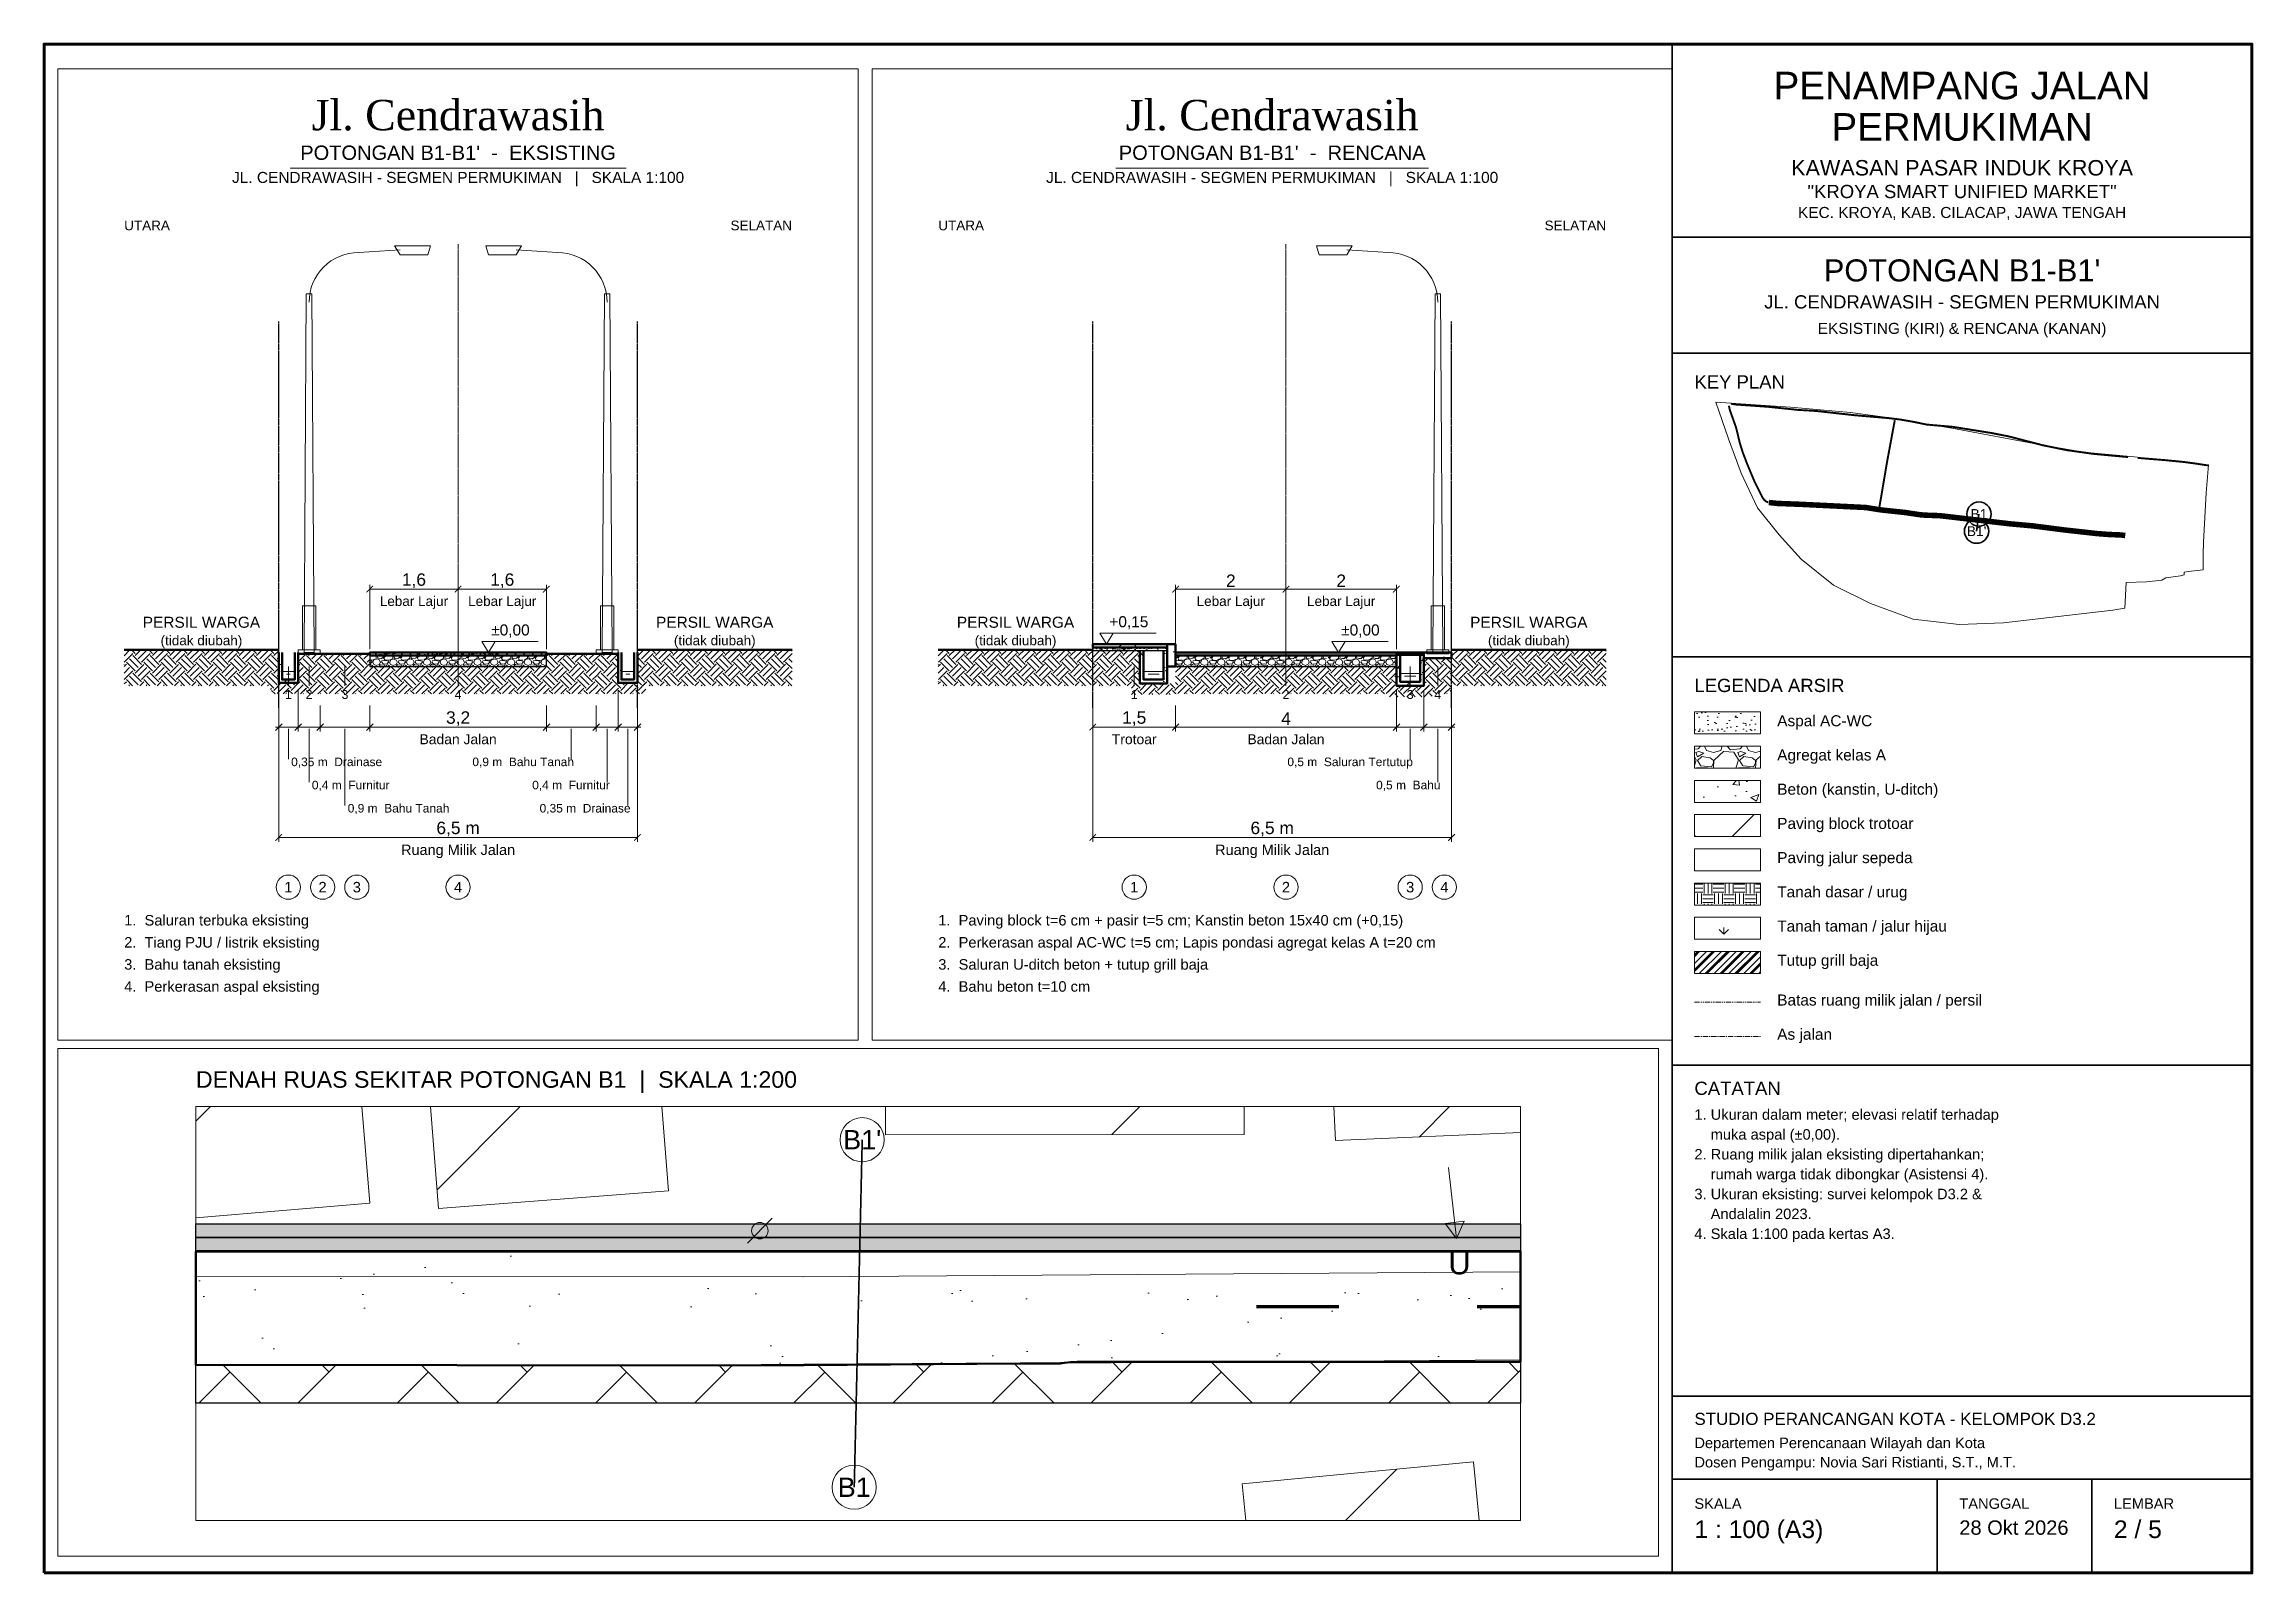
# Paper-space layout 'PNP_B1_CENDRAWASIH' of a CAD drawing. Header units: metres, sheet in millimetres. Extents: x 10 to 410, y 10 to 287.
# The model-space entities are those that its viewports show. They can reach past a viewport. Long polylines and large blocks are cut down to what shows.
import ezdxf
from ezdxf.enums import TextEntityAlignment as Align

# ---------------------------------------------------------------- set-up
doc = ezdxf.new("R2010")
doc.units = ezdxf.units.M
doc.linetypes.add('CENTER', pattern=[5.08, 3.175, -0.635, 0.635, -0.635])
doc.linetypes.add('PHANTOM', pattern=[6.35, 3.175, -0.635, 0.635, -0.635, 0.635, -0.635])
for name, color, linetype, lineweight in [('D32_KOP', 7, 'Continuous', 35), ('D32_KOP_TIPIS', 7, 'Continuous', 18), ('D32_PNP_AIR', 5, 'Continuous', 13), ('D32_PNP_ARSIR', 8, 'Continuous', 9), ('D32_PNP_ARSIR_TANAH', 33, 'Continuous', 9), ('D32_PNP_AS', 1, 'CENTER', 13), ('D32_PNP_BATAS_RMJ', 1, 'PHANTOM', 25), ('D32_PNP_DIMENSI', 7, 'Continuous', 13), ('D32_PNP_KONSTRUKSI', 7, 'Continuous', 25), ('D32_PNP_POTONGAN', 7, 'Continuous', 50), ('D32_PNP_TAMPAK', 8, 'Continuous', 18), ('D32_PNP_TEKS', 7, 'Continuous', 18), ('D32_VIEWPORT', 8, 'Continuous', 9)]:
    doc.layers.add(name, color=color, linetype=linetype, lineweight=lineweight)
doc.styles.add('D32_ARIAL', font='arial.ttf')
doc.styles.add('D32_TIMES', font='times.ttf')
doc.dimstyles.new('D32_1-100', dxfattribs={"dimtxt": 0.225, "dimasz": 0.12, "dimexe": 0.08, "dimexo": 0.06, "dimgap": 0.04, "dimtad": 1, "dimtxsty": 'D32_ARIAL', "dimblk": 'ARCHTICK', "dimblk1": 'ARCHTICK', "dimblk2": 'ARCHTICK', "dimcen": 2.5, "dimclrd": 7, "dimclre": 7, "dimclrt": 7, "dimazin": 3, "dimtfac": 1, "dimtmove": 2, "dimatfit": 3, "dimlwd": 13, "dimlwe": 13})

# ---------------------------------------------------------------- blocks, each defined once
blk = doc.blocks.new('_ARCHTICK')
at = {"color": 0, "linetype": 'BYBLOCK', "const_width": 0.15}
blk.add_lwpolyline([(-0.5, -0.5), (0.5, 0.5)], dxfattribs=at)

msp = doc.modelspace()

# ---------------------------------------------------------------- hatches: boundary and pattern name
at = {"layer": 'D32_PNP_ARSIR'}
h = msp.add_hatch(dxfattribs=at)
h.set_pattern_fill('ANSI31', scale=2.5)
h.paths.add_polyline_path([(82.307, -28.001), (76, -28.529), (76, -24.5), (82.014, -24.5)])
h = msp.add_hatch(dxfattribs=at)
h.set_pattern_fill('ANSI31', scale=2.5)
h.paths.add_polyline_path([(93.119, -27.554), (84.789, -28.202), (84.502, -24.5), (92.882, -24.5)])
h = msp.add_hatch(dxfattribs=at)
h.set_pattern_fill('ANSI31', scale=2.5)
h.paths.add_polyline_path([(113.981, -25.513), (100.985, -25.523), (100.984, -24.5), (113.98, -24.5)])
h = msp.add_hatch(dxfattribs=at)
h.set_pattern_fill('ANSI31', scale=2.5)
h.paths.add_polyline_path([(117.291, -25.736), (117.238, -24.5), (124, -24.5), (124, -25.447)])
h = msp.add_hatch(dxfattribs=at)
h.set_pattern_fill('AR-CONC', scale=0.01)
h.paths.add_polyline_path([(124, -28.75), (124, -29.25), (76, -29.25), (76, -28.75)])
h = msp.add_hatch(dxfattribs=at)
h.set_pattern_fill('AR-CONC', scale=0.01)
h.paths.add_polyline_path([(124, -29.25), (124, -29.73), (76, -29.73), (76, -29.25)])
h = msp.add_hatch(dxfattribs=at)
h.set_pattern_fill('AR-CONC', scale=0.003)
h.paths.add_polyline_path([(2.8, -30.55), (2.86, -30.55), (2.86, -30), (2.8, -30)])
h = msp.add_hatch(dxfattribs=at)
h.set_pattern_fill('AR-CONC', scale=0.003)
h.paths.add_polyline_path([(3.09, -30.55), (3.15, -30.55), (3.15, -30), (3.09, -30)])
h = msp.add_hatch(dxfattribs=at)
h.set_pattern_fill('AR-SAND', scale=0.002)
h.paths.add_polyline_path([(4.45, -30.05), (7.65, -30.05), (7.65, -30), (4.45, -30)])
h = msp.add_hatch(dxfattribs=at)
h.set_pattern_fill('AR-CONC', scale=0.003)
h.paths.add_polyline_path([(8.95, -30.55), (9.01, -30.55), (9.01, -30), (8.95, -30)])
h = msp.add_hatch(dxfattribs=at)
h.set_pattern_fill('AR-CONC', scale=0.003)
h.paths.add_polyline_path([(9.24, -30.55), (9.3, -30.55), (9.3, -30), (9.24, -30)])
h = msp.add_hatch(dxfattribs=at)
h.set_pattern_fill('AR-HBONE', scale=0.006)
h.paths.add_polyline_path([(24.8, -29.91), (26.15, -29.91), (26.15, -29.85), (24.8, -29.85)])
h = msp.add_hatch(dxfattribs=at)
h.set_pattern_fill('AR-SAND', scale=0.002)
h.paths.add_polyline_path([(24.8, -29.96), (26.15, -29.96), (26.15, -29.91), (24.8, -29.91)])
h = msp.add_hatch(dxfattribs=at)
h.set_pattern_fill('AR-CONC', scale=0.003)
h.paths.add_polyline_path([(25.65, -30.56), (25.72, -30.56), (25.72, -29.96), (25.65, -29.96)])
h = msp.add_hatch(dxfattribs=at)
h.set_pattern_fill('AR-CONC', scale=0.003)
h.paths.add_polyline_path([(26.08, -30.56), (26.15, -30.56), (26.15, -29.96), (26.08, -29.96)])
h = msp.add_hatch(dxfattribs=at)
h.set_pattern_fill('AR-CONC', scale=0.003)
h.paths.add_polyline_path([(26.15, -30.25), (26.3, -30.25), (26.3, -29.85), (26.15, -29.85)])
h = msp.add_hatch(dxfattribs=at)
h.set_pattern_fill('AR-SAND', scale=0.002)
h.paths.add_polyline_path([(26.3, -30.05), (30.3, -30.05), (30.3, -30), (26.3, -30)])
h = msp.add_hatch(dxfattribs=at)
h.set_pattern_fill('AR-CONC', scale=0.003)
h.paths.add_polyline_path([(30.3, -30.6), (30.37, -30.6), (30.37, -30), (30.3, -30)])
h = msp.add_hatch(dxfattribs=at)
h.set_pattern_fill('STEEL', scale=0.01)
h.paths.add_polyline_path([(30.3, -30.04), (30.8, -30.04), (30.8, -30), (30.3, -30)])
h = msp.add_hatch(dxfattribs=at)
h.set_pattern_fill('AR-CONC', scale=0.003)
h.paths.add_polyline_path([(30.73, -30.6), (30.8, -30.6), (30.8, -30), (30.73, -30)])
h = msp.add_hatch(dxfattribs=at)
h.set_pattern_fill('AR-CONC', scale=0.003)
h.paths.add_polyline_path([(30.8, -30.1), (31.3, -30.1), (31.3, -30), (30.8, -30)])
h = msp.add_hatch(dxfattribs=at)
h.set_pattern_fill('AR-SAND', scale=0.09)
h.paths.add_polyline_path([(107.932, -33.75), (107.701, -33.759), (107.472, -33.786), (107.402, -33.796), (107.329, -33.801), (105.862, -33.811), (98.032, -33.865), (98.029, -33.865), (94.929, -33.883), (76, -33.857), (76, -29.75), (124, -29.75), (124, -33.75)])
h = msp.add_hatch(dxfattribs=at)
h.set_pattern_fill('GRAVEL', scale=0.012)
h.paths.add_polyline_path([(4.45, -30.25), (7.65, -30.25), (7.65, -30.05), (4.45, -30.05)])
h = msp.add_hatch(dxfattribs=at)
h.set_pattern_fill('GRAVEL', scale=0.012)
h.paths.add_polyline_path([(26.3, -30.25), (30.3, -30.25), (30.3, -30.05), (26.3, -30.05)])
h = msp.add_hatch(dxfattribs=at)
h.set_pattern_fill('AR-CONC', scale=0.003)
h.paths.add_polyline_path([(2.86, -30.55), (3.09, -30.55), (3.09, -30.49), (2.86, -30.49)])
h = msp.add_hatch(dxfattribs=at)
h.set_pattern_fill('AR-CONC', scale=0.003)
h.paths.add_polyline_path([(9.01, -30.55), (9.24, -30.55), (9.24, -30.49), (9.01, -30.49)])
h = msp.add_hatch(dxfattribs=at)
h.set_pattern_fill('AR-CONC', scale=0.003)
h.paths.add_polyline_path([(25.72, -30.56), (26.08, -30.56), (26.08, -30.49), (25.72, -30.49)])
h = msp.add_hatch(dxfattribs=at)
h.set_pattern_fill('AR-CONC', scale=0.003)
h.paths.add_polyline_path([(30.37, -30.6), (30.73, -30.6), (30.73, -30.53), (30.37, -30.53)])
h = msp.add_hatch(dxfattribs=at)
h.set_pattern_fill('AR-HBONE', scale=0.025)
h.paths.add_polyline_path([(94.929, -33.903), (94.929, -33.903), (98.029, -33.885), (98.031, -33.885), (98.032, -33.885), (105.862, -33.831), (107.329, -33.821), (107.33, -33.82), (107.403, -33.816), (107.405, -33.816), (107.475, -33.805), (107.703, -33.779), (107.933, -33.77), (124, -33.77), (124, -35.25), (76, -35.25), (76, -33.877)])
h = msp.add_hatch(dxfattribs=at)
h.set_pattern_fill('ANSI31', scale=2.5)
h.paths.add_polyline_path([(122.294, -37.371), (122.5, -39.5), (114.045, -39.5), (113.918, -38.179)])
at = {"layer": 'D32_PNP_ARSIR_TANAH'}
h = msp.add_hatch(dxfattribs=at)
h.set_pattern_fill('EARTH', scale=0.035, angle=45)
h.paths.add_polyline_path([(0, -30.6), (2.8, -30.6), (2.8, -29.95), (0, -29.95)])
h = msp.add_hatch(dxfattribs=at)
h.set_pattern_fill('EARTH', scale=0.035, angle=45)
h.paths.add_polyline_path([(9.3, -30.6), (12.1, -30.6), (12.1, -29.95), (9.3, -29.95)])
h = msp.add_hatch(dxfattribs=at)
h.set_pattern_fill('EARTH', scale=0.035, angle=45)
h.paths.add_polyline_path([(22, -30.6), (24.8, -30.6), (24.8, -29.95), (22, -29.95)])
h = msp.add_hatch(dxfattribs=at)
h.set_pattern_fill('EARTH', scale=0.035, angle=45)
h.paths.add_polyline_path([(24.8, -30.6), (25.65, -30.6), (25.65, -29.96), (24.8, -29.96)])
h = msp.add_hatch(dxfattribs=at)
h.set_pattern_fill('EARTH', scale=0.035, angle=45)
h.paths.add_polyline_path([(31.3, -30.6), (34.1, -30.6), (34.1, -29.95), (31.3, -29.95)])
h = msp.add_hatch(dxfattribs=at)
h.set_pattern_fill('EARTH', scale=0.035, angle=45)
h.paths.add_polyline_path([(3.15, -30.75), (3.55, -30.75), (3.55, -30.02), (3.15, -30.02)])
h = msp.add_hatch(dxfattribs=at)
h.set_pattern_fill('EARTH', scale=0.035, angle=45)
h.paths.add_polyline_path([(3.55, -30.75), (4.45, -30.75), (4.45, -30.02), (3.55, -30.02)])
h = msp.add_hatch(dxfattribs=at)
h.set_pattern_fill('EARTH', scale=0.035, angle=45)
h.paths.add_polyline_path([(4.45, -30.75), (7.65, -30.75), (7.65, -30.25), (4.45, -30.25)])
h = msp.add_hatch(dxfattribs=at)
h.set_pattern_fill('EARTH', scale=0.035, angle=45)
h.paths.add_polyline_path([(7.65, -30.75), (8.55, -30.75), (8.55, -30.02), (7.65, -30.02)])
h = msp.add_hatch(dxfattribs=at)
h.set_pattern_fill('EARTH', scale=0.035, angle=45)
h.paths.add_polyline_path([(8.55, -30.75), (8.95, -30.75), (8.95, -30.02), (8.55, -30.02)])
h = msp.add_hatch(dxfattribs=at)
h.set_pattern_fill('EARTH', scale=0.035, angle=45)
h.paths.add_polyline_path([(26.3, -30.75), (30.3, -30.75), (30.3, -30.25), (26.3, -30.25)])
h = msp.add_hatch(dxfattribs=at)
h.set_pattern_fill('EARTH', scale=0.035, angle=45)
h.paths.add_polyline_path([(30.8, -30.75), (31.3, -30.75), (31.3, -30.1), (30.8, -30.1)])
h = msp.add_hatch(dxfattribs=at)
h.set_pattern_fill('EARTH', scale=0.035, angle=45)
h.paths.add_polyline_path([(2.65, -30.75), (3.3, -30.75), (3.3, -30.55), (2.65, -30.55)])
h = msp.add_hatch(dxfattribs=at)
h.set_pattern_fill('EARTH', scale=0.035, angle=45)
h.paths.add_polyline_path([(8.8, -30.75), (9.45, -30.75), (9.45, -30.55), (8.8, -30.55)])
h = msp.add_hatch(dxfattribs=at)
h.set_pattern_fill('EARTH', scale=0.035, angle=45)
h.paths.add_polyline_path([(25.5, -30.76), (26.3, -30.76), (26.3, -30.56), (25.5, -30.56)])
h = msp.add_hatch(dxfattribs=at)
h.set_pattern_fill('EARTH', scale=0.035, angle=45)
h.paths.add_polyline_path([(30.15, -30.8), (30.95, -30.8), (30.95, -30.6), (30.15, -30.6)])

# ---------------------------------------------------------------- linework, layer by layer
at = {"layer": 'D32_PNP_AIR'}
for points in [[(2.88, -30.34), (3.07, -30.34)], [(2.94, -30.39), (3.01, -30.39)], [(9.03, -30.34), (9.22, -30.34)], [(9.09, -30.39), (9.16, -30.39)], [(25.74, -30.34), (26.06, -30.34)], [(25.8, -30.39), (26, -30.39)], [(30.39, -30.38), (30.71, -30.38)], [(30.45, -30.43), (30.65, -30.43)]]:
    msp.add_lwpolyline(points, dxfattribs=at)
at = {"layer": 'D32_PNP_AS'}
for points in [[(6.05, -30.3), (6.05, -22.6)], [(28.3, -30.3), (28.3, -22.6)]]:
    msp.add_lwpolyline(points, dxfattribs=at)
at = {"layer": 'D32_PNP_BATAS_RMJ'}
for points in [[(2.8, -31), (2.8, -24)], [(9.3, -31), (9.3, -24)], [(24.8, -31), (24.8, -24)], [(31.3, -31), (31.3, -24)], [(2.8, -31), (2.8, -25)], [(9.3, -31), (9.3, -25)], [(24.8, -31), (24.8, -25)], [(31.3, -31), (31.3, -25)]]:
    msp.add_lwpolyline(points, dxfattribs=at)
at = {"layer": 'D32_PNP_BATAS_RMJ', "color": 1, "ltscale": 1.5, "const_width": 0.06}
msp.add_lwpolyline([(99.855, -38.298), (100.145, -25.702)], dxfattribs=at)
at = {"layer": 'D32_PNP_DIMENSI'}
for points in [[(6.48, -29.8), (6.72, -29.8), (6.6, -30), (6.48, -29.8)], [(24.93, -29.65), (25.17, -29.65), (25.05, -29.85), (24.93, -29.65)], [(29.13, -29.8), (29.37, -29.8), (29.25, -30), (29.13, -29.8)]]:
    msp.add_lwpolyline(points, close=True, dxfattribs=at)
for points in [[(6.48, -29.8), (7.5, -29.8)], [(24.93, -29.65), (25.95, -29.65)], [(29.13, -29.8), (30.15, -29.8)], [(2.975, -30.25), (2.975, -30.6)], [(3.35, -30.25), (3.35, -30.6)], [(4, -30.25), (4, -30.6)], [(6.05, -30.25), (6.05, -30.6)], [(25.55, -30.25), (25.55, -30.6)], [(28.3, -30.25), (28.3, -30.6)], [(30.55, -30.25), (30.55, -30.6)], [(31.05, -30.25), (31.05, -30.6)], [(2.8, -30.68), (2.8, -31.43)], [(3.15, -30.68), (3.15, -31.43)], [(8.95, -30.68), (8.95, -31.43)], [(9.3, -30.68), (9.3, -31.43)], [(30.3, -30.68), (30.3, -31.43)], [(30.8, -30.68), (30.8, -31.43)], [(3.15, -30.96), (3.15, -31.43)], [(3.55, -30.96), (3.55, -31.43)], [(3.55, -30.96), (3.55, -31.43)], [(4.45, -30.96), (4.45, -31.43)], [(7.65, -30.96), (7.65, -31.43)], [(8.55, -30.96), (8.55, -31.43)], [(8.55, -30.96), (8.55, -31.43)], [(8.95, -30.96), (8.95, -31.43)], [(30.8, -30.96), (30.8, -31.43)], [(31.3, -30.96), (31.3, -31.43)], [(2.74, -31.41), (2.86, -31.29)], [(2.74, -31.35), (3.21, -31.35)], [(2.975, -31.38), (2.975, -31.93)], [(3.09, -31.41), (3.21, -31.29)], [(3.09, -31.41), (3.21, -31.29)], [(3.09, -31.35), (3.61, -31.35)], [(3.35, -31.38), (3.35, -32.35)], [(3.49, -31.41), (3.61, -31.29)], [(3.49, -31.41), (3.61, -31.29)], [(3.49, -31.35), (4.51, -31.35)], [(4, -31.38), (4, -32.77)], [(4.39, -31.41), (4.51, -31.29)], [(7.59, -31.41), (7.71, -31.29)], [(7.59, -31.35), (8.61, -31.35)], [(8.1, -31.38), (8.1, -31.93)], [(8.49, -31.41), (8.61, -31.29)], [(8.49, -31.41), (8.61, -31.29)], [(8.49, -31.35), (9.01, -31.35)], [(8.75, -31.38), (8.75, -32.35)], [(8.89, -31.41), (9.01, -31.29)], [(8.89, -31.41), (9.01, -31.29)], [(8.89, -31.35), (9.36, -31.35)], [(9.125, -31.38), (9.125, -32.77)], [(9.24, -31.41), (9.36, -31.29)], [(30.24, -31.41), (30.36, -31.29)], [(30.24, -31.35), (30.86, -31.35)], [(30.55, -31.38), (30.55, -31.93)], [(30.74, -31.41), (30.86, -31.29)], [(30.74, -31.41), (30.86, -31.29)], [(30.74, -31.35), (31.36, -31.35)], [(31.05, -31.38), (31.05, -32.35)], [(31.24, -31.41), (31.36, -31.29)]]:
    msp.add_lwpolyline(points, dxfattribs=at)
for centre in [(2.975, -34.25), (3.595, -34.25), (4.215, -34.25), (6.05, -34.25), (25.55, -34.25), (28.3, -34.25), (30.55, -34.25), (31.17, -34.25)]:
    msp.add_circle(centre, 0.22, dxfattribs=at)
at = {"layer": 'D32_PNP_KONSTRUKSI'}
for points in [[(124, -28.75), (124, -29.25), (76, -29.25), (76, -28.75)], [(124, -29.25), (124, -29.73), (76, -29.73), (76, -29.25)], [(24.8, -29.96), (26.15, -29.96), (26.15, -29.91), (24.8, -29.91)], [(4.45, -30.25), (7.65, -30.25), (7.65, -30.05), (4.45, -30.05)], [(26.3, -30.25), (30.3, -30.25), (30.3, -30.05), (26.3, -30.05)], [(94.929, -33.903), (94.929, -33.903), (98.029, -33.885), (98.031, -33.885), (98.032, -33.885), (105.862, -33.831), (107.329, -33.821), (107.33, -33.82), (107.403, -33.816), (107.405, -33.816), (107.475, -33.805), (107.703, -33.779), (107.933, -33.77), (124, -33.77), (124, -35.25), (76, -35.25), (76, -33.877)]]:
    msp.add_lwpolyline(points, close=True, dxfattribs=at)
at = {"layer": 'D32_PNP_POTONGAN'}
for points in [[(0, -29.95), (2.8, -29.95)], [(2.8, -30), (2.8, -30.55), (3.15, -30.55), (3.15, -30)], [(2.86, -30), (2.86, -30.49), (3.09, -30.49), (3.09, -30)], [(8.95, -30), (8.95, -30.55), (9.3, -30.55), (9.3, -30)], [(9.01, -30), (9.01, -30.49), (9.24, -30.49), (9.24, -30)], [(9.3, -29.95), (12.1, -29.95)], [(22, -29.95), (24.8, -29.95)], [(25.65, -29.96), (25.65, -30.56), (26.15, -30.56), (26.15, -29.96)], [(25.72, -29.96), (25.72, -30.49), (26.08, -30.49), (26.08, -29.96)], [(30.3, -30), (30.3, -30.6), (30.8, -30.6), (30.8, -30)], [(30.37, -30), (30.37, -30.53), (30.73, -30.53), (30.73, -30)], [(31.3, -29.95), (34.1, -29.95)], [(3.15, -30.02), (3.55, -30.02)], [(3.55, -30.02), (4.45, -30.02)], [(7.65, -30.02), (8.55, -30.02)], [(8.55, -30.02), (8.95, -30.02)]]:
    msp.add_lwpolyline(points, dxfattribs=at)
for points in [[(4.45, -30.05), (7.65, -30.05), (7.65, -30), (4.45, -30)], [(24.8, -29.91), (26.15, -29.91), (26.15, -29.85), (24.8, -29.85)], [(26.15, -30.25), (26.3, -30.25), (26.3, -29.85), (26.15, -29.85)], [(26.3, -30.05), (30.3, -30.05), (30.3, -30), (26.3, -30)], [(30.3, -30.04), (30.8, -30.04), (30.8, -30), (30.3, -30)], [(30.8, -30.1), (31.3, -30.1), (31.3, -30), (30.8, -30)], [(107.932, -33.75), (107.701, -33.759), (107.472, -33.786), (107.402, -33.796), (107.329, -33.801), (105.862, -33.811), (98.032, -33.865), (98.029, -33.865), (94.929, -33.883), (76, -33.857), (76, -29.75), (124, -29.75), (124, -33.75)]]:
    msp.add_lwpolyline(points, close=True, dxfattribs=at)
at = {"layer": 'D32_PNP_TAMPAK'}
msp.add_line((95.986, -29.45), (96.886, -28.55), dxfattribs=at)
for points in [[(4.25, -22.75), (5, -22.7)], [(7.85, -22.75), (7.1, -22.7)], [(30.15, -22.75), (29.4, -22.7)]]:
    msp.add_lwpolyline(points, dxfattribs=at)
for points in [[(4.9, -22.63), (5.55, -22.63), (5.5, -22.79), (5, -22.79)], [(7.2, -22.63), (6.55, -22.63), (6.6, -22.79), (7.1, -22.79)], [(29.5, -22.63), (28.85, -22.63), (28.9, -22.79), (29.4, -22.79)], [(3.26, -30), (3.3, -23.5), (3.4, -23.5), (3.44, -30)], [(8.66, -30), (8.7, -23.5), (8.8, -23.5), (8.84, -30)], [(30.96, -30), (31, -23.5), (31.1, -23.5), (31.14, -30)], [(82.307, -28.001), (76, -28.529), (76, -24.5), (82.014, -24.5)], [(93.119, -27.554), (84.789, -28.202), (84.502, -24.5), (92.882, -24.5)], [(113.981, -25.513), (100.985, -25.523), (100.984, -24.5), (113.98, -24.5)], [(117.291, -25.736), (117.238, -24.5), (124, -24.5), (124, -25.447)], [(3.23, -29.95), (3.47, -29.95), (3.47, -29.15), (3.23, -29.15)], [(8.63, -29.95), (8.87, -29.95), (8.87, -29.15), (8.63, -29.15)], [(30.93, -29.95), (31.17, -29.95), (31.17, -29.15), (30.93, -29.15)], [(3.15, -30.02), (3.55, -30.02), (3.55, -29.95), (3.15, -29.95)], [(8.55, -30.02), (8.95, -30.02), (8.95, -29.95), (8.55, -29.95)], [(30.85, -30.02), (31.25, -30.02), (31.25, -29.95), (30.85, -29.95)], [(97.998, -30.672), (97.999, -30.672), (124, -30.493), (124, -33.681), (105.862, -33.811), (105.862, -33.811), (105.862, -33.811), (98.026, -33.865), (98.026, -33.865), (94.919, -33.883), (94.918, -33.883), (76, -33.857), (76, -30.653)], [(122.294, -37.371), (122.5, -39.5), (114.045, -39.5), (113.918, -38.179)]]:
    msp.add_lwpolyline(points, close=True, dxfattribs=at)
at = {"layer": 'D32_PNP_TAMPAK', "const_width": 0.12}
for points in [[(114.423, -31.75), (117.423, -31.75)], [(122.423, -31.75), (124, -31.75)]]:
    msp.add_lwpolyline(points, dxfattribs=at)
at = {"layer": 'D32_PNP_TAMPAK'}
msp.add_circle((96.436, -29), 0.3, dxfattribs=at)
for centre, start, end in [((4.25, -23.65), 90, 180), ((7.85, -23.65), 0, 90), ((30.15, -23.65), 0, 90)]:
    msp.add_arc(centre, 0.9, start, end, dxfattribs=at)
at = {"layer": 'D32_PNP_TEKS'}
msp.add_line((121.385, -26.707), (121.684, -29.289), dxfattribs=at)
for points in [[(3.005, -21.22), (9.095, -21.22)], [(25.215, -21.22), (30.885, -21.22)]]:
    msp.add_lwpolyline(points, dxfattribs=at)
for points in [[(76, -39.5), (124, -39.5), (124, -24.5), (76, -24.5)], [(121.684, -29.289), (121.267, -28.734), (121.962, -28.653)]]:
    msp.add_lwpolyline(points, close=True, dxfattribs=at)
at = {"layer": 'D32_PNP_TEKS', "color": 1}
for centre in [(100.145, -25.702), (99.855, -38.298)]:
    msp.add_circle(centre, 0.8, dxfattribs=at)

# ---------------------------------------------------------------- texts
at = {"color": 1, "style": 'D32_ARIAL'}
for s, p in [("B1'", (100.145, -25.702)), ('B1', (99.855, -38.298))]:
    msp.add_text(s, height=0.7, dxfattribs=at).set_placement(p, align=Align.MIDDLE_CENTER)
at = {"style": 'D32_ARIAL'}
msp.add_text('U', height=0.8, dxfattribs=at).set_placement((121.787, -30.183), align=Align.MIDDLE_CENTER)
at = {"layer": 'D32_PNP_TEKS'}
for s, height, style, p in [('Jl. Cendrawasih', 0.55, 'D32_TIMES', (6.05, -20.7)), ('Jl. Cendrawasih', 0.55, 'D32_TIMES', (28.05, -20.7)), ("POTONGAN B1-B1'  -  EKSISTING", 0.26, 'D32_ARIAL', (6.05, -21.15)), ("POTONGAN B1-B1'  -  RENCANA", 0.26, 'D32_ARIAL', (28.05, -21.15)), ('JL. CENDRAWASIH - SEGMEN PERMUKIMAN   |   SKALA 1:100', 0.2, 'D32_ARIAL', (6.05, -21.55)), ('JL. CENDRAWASIH - SEGMEN PERMUKIMAN   |   SKALA 1:100', 0.2, 'D32_ARIAL', (28.05, -21.55))]:
    msp.add_text(s, height=height, dxfattribs=dict(at, style=style)).set_placement(p, align=Align.BOTTOM_CENTER)
at = {"layer": 'D32_PNP_TEKS', "style": 'D32_ARIAL'}
for s, height, p in [('UTARA', 0.175, (0, -22.4)), ('UTARA', 0.175, (22, -22.4)), ('DENAH RUAS SEKITAR POTONGAN B1  |  SKALA 1:200', 0.6, (76, -24)), ('±0,00', 0.2, (6.65, -29.75)), ('+0,15', 0.2, (25.1, -29.6)), ('±0,00', 0.2, (29.3, -29.75))]:
    msp.add_text(s, height=height, dxfattribs=at).set_placement(p, align=Align.BOTTOM_LEFT)
for p in [(12.1, -22.4), (34.1, -22.4)]:
    msp.add_text('SELATAN', height=0.175, dxfattribs=at).set_placement(p, align=Align.BOTTOM_RIGHT)
for s, height, p in [('Lebar Lajur', 0.175, (5.25, -28.98)), ('Lebar Lajur', 0.175, (6.85, -28.98)), ('Lebar Lajur', 0.175, (27.3, -28.98)), ('Lebar Lajur', 0.175, (29.3, -28.98)), ('1', 0.16, (2.975, -30.68)), ('2', 0.16, (3.35, -30.68)), ('3', 0.16, (4, -30.68)), ('4', 0.16, (6.05, -30.68)), ('1', 0.16, (25.55, -30.68)), ('2', 0.16, (28.3, -30.68)), ('3', 0.16, (30.55, -30.68)), ('4', 0.16, (31.05, -30.68)), ('Badan Jalan', 0.18, (6.05, -31.48)), ('Trotoar', 0.18, (25.55, -31.48)), ('Badan Jalan', 0.18, (28.3, -31.48)), ('Ruang Milik Jalan', 0.1875, (6.05, -33.48)), ('Ruang Milik Jalan', 0.1875, (28.05, -33.48))]:
    msp.add_text(s, height=height, dxfattribs=at).set_placement(p, align=Align.TOP_CENTER)
for s, height, p in [('PERSIL WARGA', 0.2, (1.4, -29.45)), ('PERSIL WARGA', 0.2, (10.7, -29.45)), ('PERSIL WARGA', 0.2, (23.4, -29.45)), ('PERSIL WARGA', 0.2, (32.7, -29.45)), ('(tidak diubah)', 0.175, (1.4, -29.78)), ('(tidak diubah)', 0.175, (10.7, -29.78)), ('(tidak diubah)', 0.175, (23.4, -29.78)), ('(tidak diubah)', 0.175, (32.7, -29.78)), ('1', 0.19, (2.975, -34.25)), ('2', 0.19, (3.595, -34.25)), ('3', 0.19, (4.215, -34.25)), ('4', 0.19, (6.05, -34.25)), ('1', 0.19, (25.55, -34.25)), ('2', 0.19, (28.3, -34.25)), ('3', 0.19, (30.55, -34.25)), ('4', 0.19, (31.17, -34.25))]:
    msp.add_text(s, height=height, dxfattribs=at).set_placement(p, align=Align.MIDDLE_CENTER)
for s, height, p in [('0,35 m  Drainase', 0.155, (3.025, -31.98)), ('0,4 m  Furnitur', 0.155, (3.4, -32.4)), ('0,9 m  Bahu Tanah', 0.155, (4.05, -32.82)), ('1.  Saluran terbuka eksisting', 0.19, (0, -34.85)), ('1.  Paving block t=6 cm + pasir t=5 cm; Kanstin beton 15x40 cm (+0,15)', 0.19, (22, -34.85)), ('2.  Tiang PJU / listrik eksisting', 0.19, (0, -35.25)), ('2.  Perkerasan aspal AC-WC t=5 cm; Lapis pondasi agregat kelas A t=20 cm', 0.19, (22, -35.25)), ('3.  Bahu tanah eksisting', 0.19, (0, -35.65)), ('3.  Saluran U-ditch beton + tutup grill baja', 0.19, (22, -35.65)), ('4.  Perkerasan aspal eksisting', 0.19, (0, -36.05)), ('4.  Bahu beton t=10 cm', 0.19, (22, -36.05))]:
    msp.add_text(s, height=height, dxfattribs=at).set_placement(p, align=Align.MIDDLE_LEFT)
for s, p in [('0,9 m  Bahu Tanah', (8.15, -31.98)), ('0,5 m  Saluran Tertutup', (30.6, -31.98)), ('0,4 m  Furnitur', (8.8, -32.4)), ('0,5 m  Bahu', (31.1, -32.4)), ('0,35 m  Drainase', (9.175, -32.82))]:
    msp.add_text(s, height=0.155, dxfattribs=at).set_placement(p, align=Align.MIDDLE_RIGHT)

# ---------------------------------------------------------------- dimensions: what is measured, and where the dimension line sits
at = {"layer": 'D32_PNP_DIMENSI'}
for base, p1, p2 in [((4.45, -28.85), (4.45, -30), (6.05, -30)), ((6.05, -28.85), (6.05, -30), (7.65, -30)), ((26.3, -28.85), (26.3, -30), (28.3, -30)), ((28.3, -28.85), (28.3, -30), (30.3, -30)), ((4.45, -31.35), (4.45, -30.9), (7.65, -30.9)), ((24.8, -31.35), (24.8, -30.9), (26.3, -30.9)), ((26.3, -31.35), (26.3, -30.9), (30.3, -30.9))]:
    msp.add_linear_dim(base=base, p1=p1, p2=p2, dimstyle='D32_1-100', dxfattribs=at).render()
for base, p1, p2 in [((2.8, -33.35), (2.8, -30.9), (9.3, -30.9)), ((24.8, -33.35), (24.8, -30.9), (31.3, -30.9))]:
    msp.add_linear_dim(base=base, p1=p1, p2=p2, text='<> m', dimstyle='D32_1-100', dxfattribs=at).render()

psp = doc.layouts.new('PNP_B1_CENDRAWASIH')

# ---------------------------------------------------------------- hatches: boundary and pattern name
at = {"layer": 'D32_KOP_TIPIS'}
h = psp.add_hatch(dxfattribs=at)
h.set_pattern_fill('AR-SAND', scale=0.05)
h.paths.add_polyline_path([(309, 162), (321, 162), (321, 166), (309, 166)])
h = psp.add_hatch(dxfattribs=at)
h.set_pattern_fill('GRAVEL', scale=0.3)
h.paths.add_polyline_path([(309, 155.8), (321, 155.8), (321, 159.8), (309, 159.8)])
h = psp.add_hatch(dxfattribs=at)
h.set_pattern_fill('AR-CONC', scale=0.08)
h.paths.add_polyline_path([(309, 149.6), (321, 149.6), (321, 153.6), (309, 153.6)])
h = psp.add_hatch(dxfattribs=at)
h.set_pattern_fill('AR-HBONE', scale=0.15)
h.paths.add_polyline_path([(309, 143.4), (321, 143.4), (321, 147.4), (309, 147.4)])
h = psp.add_hatch(dxfattribs=at)
h.set_pattern_fill('AR-B816', scale=0.15)
h.paths.add_polyline_path([(309, 137.2), (321, 137.2), (321, 141.2), (309, 141.2)])
h = psp.add_hatch(dxfattribs=at)
h.set_pattern_fill('EARTH', scale=0.3)
h.paths.add_polyline_path([(309, 131), (321, 131), (321, 135), (309, 135)])
h = psp.add_hatch(dxfattribs=at)
h.set_pattern_fill('GRASS', scale=0.25)
h.paths.add_polyline_path([(309, 124.8), (321, 124.8), (321, 128.8), (309, 128.8)])
h = psp.add_hatch(dxfattribs=at)
h.set_pattern_fill('STEEL', scale=0.25)
h.paths.add_polyline_path([(309, 118.6), (321, 118.6), (321, 122.6), (309, 122.6)])

# ---------------------------------------------------------------- linework, layer by layer
at = {"layer": 'D32_KOP'}
for p, q in [((305, 10), (305, 287)), ((305, 252), (410, 252)), ((305, 231), (410, 231)), ((305, 176), (410, 176)), ((305, 102), (410, 102)), ((305, 42), (410, 42)), ((305, 27), (410, 27)), ((353, 27), (353, 10)), ((381, 27), (381, 10))]:
    psp.add_line(p, q, dxfattribs=at)
at = {"layer": 'D32_KOP', "color": 1}
psp.add_line((360.56, 201.85), (360.12, 198.75), dxfattribs=at)
at = {"layer": 'D32_KOP', "lineweight": 70}
psp.add_lwpolyline([(10, 10), (410, 10), (410, 287), (10, 287)], close=True, dxfattribs=at)
at = {"layer": 'D32_KOP', "color": 1}
for centre in [(360.56, 201.85), (360.12, 198.75)]:
    psp.add_circle(centre, 2.2, dxfattribs=at)
at = {"layer": 'D32_KOP_TIPIS', "color": 1, "linetype": 'PHANTOM', "ltscale": 0.3}
psp.add_line((309, 113.4), (321, 113.4), dxfattribs=at)
at = {"layer": 'D32_KOP_TIPIS', "color": 1, "linetype": 'CENTER', "ltscale": 0.3}
psp.add_line((309, 107.2), (321, 107.2), dxfattribs=at)
at = {"layer": 'D32_KOP_TIPIS', "color": 6}
psp.add_lwpolyline([(312.88, 222.13), (326.44, 221.24), (337.29, 220.23), (343.98, 219.37), (355.63, 217.44), (361.43, 216.34), (370.47, 214.61), (379.48, 213.04), (388.7, 212.21), (398.51, 211.19), (402.12, 210.75), (401.72, 205.7), (401.26, 196.77), (401.15, 194.52), (401.15, 191.76), (398.98, 191.5), (397.76, 191.33), (397.76, 190.85), (397.08, 190.64), (394.43, 190.29), (393.72, 189.9), (390.9, 189.57), (387.24, 189.45), (386.97, 184.82), (384.83, 184.43), (365.03, 182.17), (357, 181.87), (348.62, 182.82), (340.89, 185.62), (334.23, 188.95), (328.34, 193.65), (324.36, 198.11), (320.43, 202.98), (317.46, 209.28), (315.2, 215.47), (312.88, 222.13)], close=True, dxfattribs=at)
at = {"layer": 'D32_KOP_TIPIS', "color": 8, "const_width": 0.35}
for points in [[(322.43, 203.96), (321.98, 204.14), (321.66, 204.4), (321.36, 204.83), (319.83, 207.89), (318.62, 210.78), (317.78, 212.97), (317.23, 214.72), (316.56, 217.5), (315.42, 220.71), (315.25, 221.48)], [(315.62, 221.85), (316.39, 221.71), (322.33, 221.29), (327.74, 220.73), (331.11, 220.53), (338.05, 219.76), (344.25, 219.23), (346.3, 218.98), (348.6, 218.58), (351.14, 218.06), (355.79, 217.66), (362.88, 216.53), (365.93, 215.93), (372.16, 214.31), (376.5, 213.43), (381.39, 212.75), (387.59, 212.18)], [(345.31, 218.86), (343.94, 211.49), (342.48, 202.88)], [(389.3, 212.03), (394.28, 211.62), (397.68, 211.29), (399.76, 211.01), (402.11, 210.65)]]:
    psp.add_lwpolyline(points, dxfattribs=at)
at = {"layer": 'D32_KOP_TIPIS', "color": 1, "const_width": 1}
psp.add_lwpolyline([(387.06, 197.97), (386.29, 198.06), (383.97, 198.16), (381.91, 198.32), (376, 198.98), (370.3, 199.71), (366.34, 200.07), (353.45, 201.56), (350.81, 201.65), (349.89, 201.73), (347.22, 202.13), (342.81, 202.6), (340.05, 203.04), (328.44, 203.61), (324.04, 203.78), (322.5, 203.95)], dxfattribs=at)
at = {"layer": 'D32_KOP_TIPIS'}
for points in [[(309, 162), (321, 162), (321, 166), (309, 166)], [(309, 155.8), (321, 155.8), (321, 159.8), (309, 159.8)], [(309, 149.6), (321, 149.6), (321, 153.6), (309, 153.6)], [(309, 143.4), (321, 143.4), (321, 147.4), (309, 147.4)], [(309, 137.2), (321, 137.2), (321, 141.2), (309, 141.2)], [(309, 131), (321, 131), (321, 135), (309, 135)], [(309, 124.8), (321, 124.8), (321, 128.8), (309, 128.8)], [(309, 118.6), (321, 118.6), (321, 122.6), (309, 122.6)]]:
    psp.add_lwpolyline(points, close=True, dxfattribs=at)

# ---------------------------------------------------------------- texts
at = {"color": 1, "style": 'D32_ARIAL'}
for s, p in [('B1', (360.56, 201.85)), ("B1'", (360.12, 198.75))]:
    psp.add_text(s, height=1.8, dxfattribs=at).set_placement(p, align=Align.MIDDLE_CENTER)
at = {"layer": 'D32_KOP_TIPIS', "style": 'D32_ARIAL'}
for s, height, p in [('PENAMPANG JALAN', 5, (357.5, 282)), ('PERMUKIMAN', 5, (357.5, 274.5)), ('KAWASAN PASAR INDUK KROYA', 2.8, (357.5, 266)), ('"KROYA SMART UNIFIED MARKET"', 2.4, (357.5, 261.5)), ('KEC. KROYA, KAB. CILACAP, JAWA TENGAH', 2, (357.5, 257.5)), ("POTONGAN B1-B1'", 4, (357.5, 248)), ('JL. CENDRAWASIH - SEGMEN PERMUKIMAN', 2.4, (357.5, 241.5)), ('EKSISTING (KIRI) & RENCANA (KANAN)', 2, (357.5, 236.5))]:
    psp.add_text(s, height=height, dxfattribs=at).set_placement(p, align=Align.TOP_CENTER)
for s, height, p in [('KEY PLAN', 2.4, (309, 227)), ('LEGENDA ARSIR', 2.4, (309, 172)), ('Aspal AC-WC', 2, (324, 165.4)), ('Agregat kelas A', 2, (324, 159.2)), ('Beton (kanstin, U-ditch)', 2, (324, 153)), ('Paving block trotoar', 2, (324, 146.8)), ('Paving jalur sepeda', 2, (324, 140.6)), ('Tanah dasar / urug', 2, (324, 134.4)), ('Tanah taman / jalur hijau', 2, (324, 128.2)), ('Tutup grill baja', 2, (324, 122)), ('Batas ruang milik jalan / persil', 2, (324, 114.8)), ('As jalan', 2, (324, 108.6)), ('CATATAN', 2.4, (309, 99)), ('1. Ukuran dalam meter; elevasi relatif terhadap', 1.9, (309, 94)), ('    muka aspal (±0,00).', 1.9, (309, 90.4)), ('2. Ruang milik jalan eksisting dipertahankan;', 1.9, (309, 86.8)), ('    rumah warga tidak dibongkar (Asistensi 4).', 1.9, (309, 83.2)), ('3. Ukuran eksisting: survei kelompok D3.2 &', 1.9, (309, 79.6)), ('    Andalalin 2023.', 1.9, (309, 76)), ('4. Skala 1:100 pada kertas A3.', 1.9, (309, 72.4)), ('STUDIO PERANCANGAN KOTA - KELOMPOK D3.2', 2.2, (309, 39)), ('Departemen Perencanaan Wilayah dan Kota', 1.9, (309, 34.5)), ('Dosen Pengampu: Novia Sari Ristianti, S.T., M.T.', 1.9, (309, 31)), ('SKALA', 1.9, (309, 23.5)), ('TANGGAL', 1.9, (357, 23.5)), ('LEMBAR', 1.9, (385, 23.5)), ('1 : 100 (A3)', 3.2, (309, 19.5)), ('28 Okt 2026', 2.6, (357, 19.5)), ('2 / 5', 3.2, (385, 19.5))]:
    psp.add_text(s, height=height, dxfattribs=at).set_placement(p, align=Align.TOP_LEFT)

# ---------------------------------------------------------------- viewports
at = {"layer": 'D32_VIEWPORT'}
psp.add_viewport(center=(85, 194.5), size=(145, 176), view_center_point=(6.05, -28.225), view_height=17.6, dxfattribs=at)
for center, size, view_center_point, view_height, status in [((232.5, 194.5), (145, 176), (28.05, -28.225), 17.6, 3), ((157.5, 59), (290, 92), (100, -31.6), 18.4, 4)]:
    psp.add_viewport(center=center, size=size, view_center_point=view_center_point, view_height=view_height, status=status, dxfattribs=at)

doc.saveas('drawing.dxf')
